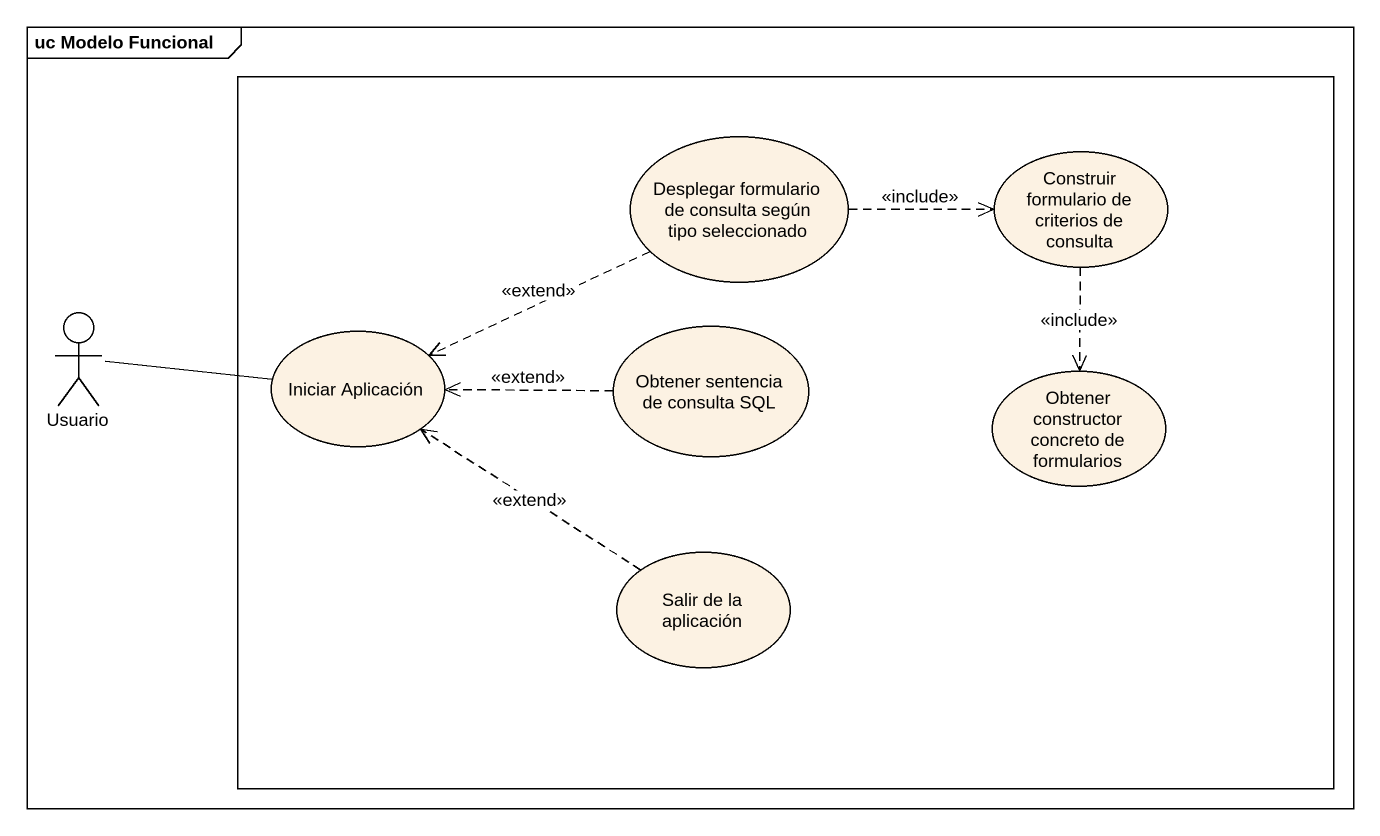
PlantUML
@startuml
mainframe uc Modelo Funcional
rectangle " " as rectangle1 {
  usecase "Desplegar formulario de consulta según tipo seleccionado" as Desplegar_formulario_de
  usecase "Construir formulario de criterios de consulta" as Construir_formulario_de
  usecase "Iniciar Aplicación" as Iniciar_Aplicación
  usecase "Obtener sentencia de consulta SQL" as Obtener_sentencia_de
  usecase "Obtener constructor concreto de formularios" as Obtener_constructor
  usecase "Salir de la aplicación" as Salir_de_la_aplicación
}
actor Usuario
Desplegar_formulario_de .right.> Construir_formulario_de : <<include>>
Desplegar_formulario_de .left.> Iniciar_Aplicación : <<extend>>
Construir_formulario_de ..> Obtener_constructor : <<include>>
Usuario -right- Iniciar_Aplicación
Obtener_sentencia_de .left.> Iniciar_Aplicación : <<extend>>
Salir_de_la_aplicación .up.> Iniciar_Aplicación : <<extend>>
@enduml
